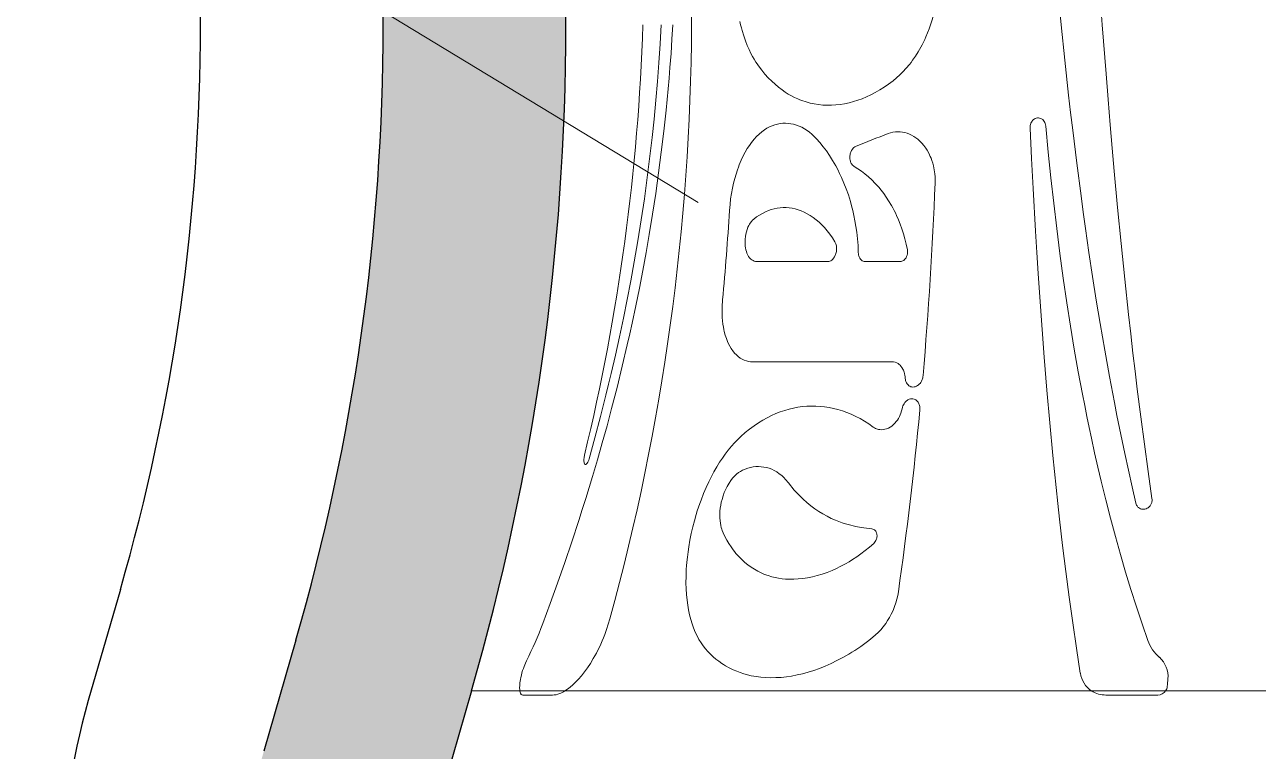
# Model space of a CAD drawing. Extents: x -234 to 800, y -95 to 506.
# Drawn here: x 265.98 to 306.49, y 107.97 to 131.83 of the extents above; entities that cross this region are included whole.
import ezdxf

# ---------------------------------------------------------------- set-up
doc = ezdxf.new("R2010")
doc.units = 0
doc.header["$LTSCALE"] = 7
doc.header["$MEASUREMENT"] = 0
doc.layers.get('0').update_dxf_attribs({"linetype": 'CONTINUOUS', "lineweight": 15})
doc.layers.add('3', color=3, linetype='CONTINUOUS', lineweight=30)
doc.layers.add('8', color=252, linetype='CONTINUOUS', lineweight=15)

msp = doc.modelspace()

# ---------------------------------------------------------------- hatches: boundary and pattern name
at = {"layer": '8'}
h = msp.add_hatch(dxfattribs=at)
h.set_pattern_fill('DOTS', color=256, scale=15)
h.paths.add_polyline_path([(282.8602, 146.517, -0.0304595), (279.7561, 197.4253, 0.0343345), (279.4738, 201.5309, -0.0343345), (279.2061, 205.4253), (279.2061, 208.4253, -0.1741773), (280.8064, 212.8799), (286.8699, 220.2298, 0.1279246), (288.3561, 223.4253), (299.4004, 283.8253), (289.7026, 283.8253, -0.4682332), (292.6537, 280.2857), (282.4539, 224.5045, -0.1279246), (282.2416, 224.048), (276.1781, 216.6982, 0.1741773), (273.2061, 208.4253), (273.2061, 205.4253, 0.0343345), (273.5303, 200.7098, -0.0343345), (273.7561, 197.4253, 0.0304595), (276.9047, 145.788, -0.0295093), (277.7552, 132.2617), (283.6925, 128.6628, 0.0100492), (283.7561, 131.8253, 0.0304595)])
h.paths.add_polyline_path([(279.6, 106.3046), (280.6555, 109.9526, 0.0604328), (283.6925, 128.6628), (277.7552, 132.2617, -0.0009494), (277.7561, 131.8253, -0.0705248), (274.8919, 111.6202), (273.8364, 107.9721, 0.0705248), (273.2061, 103.5253), (273.2061, 102.0253, 0.0515865), (273.5025, 99.1594), (273.6561, 98.4253), (273.6561, 69.9253), (273.5025, 69.1912, 0.0515865), (273.2061, 66.3253), (273.2061, 42.9952), (278.108, 45.8253, -0.5299325), (280.2721, 50.2938, -0.0332099), (279.2061, 66.3253, -0.0515865), (279.3755, 67.963), (279.529, 68.6971, 0.0515865), (279.6561, 69.9253), (279.6561, 98.4253, 0.0515865), (279.529, 99.6535), (279.3755, 100.3877, -0.0515865), (279.2061, 102.0253), (279.2061, 103.5253, -0.0705248)])
h.paths.add_polyline_path([(297.1392, 275.2523), (297.2786, 283.3582), (293.5291, 283.4227), (293.3898, 275.3167)], flags=24)
h.paths.add_polyline_path([(278.0733, 48.1072), (278.0733, 55.9287), (274.3233, 55.9287), (274.3233, 48.1072)], flags=25)
h.paths.add_polyline_path([(275.1489, 195.1829), (278.3632, 195.1829), (278.3632, 199.6829), (275.1489, 199.6829)], flags=24)

# ---------------------------------------------------------------- linework, layer by layer
msp.add_line((223.3616, 165.233), (288.0963, 125.9934))
at = {"layer": '3'}
for p, q in [((269.1283, 113.2877), (268.0728, 109.6397)), ((274.8919, 111.6202), (273.8364, 107.9721)), ((280.6555, 109.9526), (279.6, 106.3046))]:
    msp.add_line(p, q, dxfattribs=at)
for centre, radius, start, end in [((162.8361, 131.8253), 120.92, 0, 6.97865), ((162.8361, 131.8253), 114.92, 0, 6.97865), ((162.8361, 131.8253), 108.92, 0, 6.97865), ((205.0561, 131.8253), 66.7, 343.863616, 0), ((205.0561, 131.8253), 72.7, 343.863616, 0), ((205.0561, 131.8253), 78.7, 343.863616, 0), ((289.2061, 103.5253), 22, 163.86362, 180)]:
    msp.add_arc(centre, radius, start, end, dxfattribs=at)
at = {"layer": '8', "lineweight": 13, "ltscale": 0.0583}
msp.add_line((292.3543, 124.0507), (290.0223, 124.0507), dxfattribs=at)
at = {"layer": '8', "lineweight": 13, "ltscale": 0.028964}
msp.add_line((293.5805, 124.0507), (294.7391, 124.0507), dxfattribs=at)
at = {"layer": '8', "lineweight": 13, "ltscale": 0.114301}
msp.add_line((294.467, 120.758), (289.895, 120.758), dxfattribs=at)
at = {"layer": '8', "lineweight": 13, "ltscale": 0.424276}
msp.add_line((297.6265, 109.9526), (280.6555, 109.9526), dxfattribs=at)
at = {"layer": '8', "lineweight": 13, "ltscale": 0.024347}
msp.add_line((283.3179, 109.8194), (282.344, 109.8194), dxfattribs=at)
at = {"layer": '8', "lineweight": 13}
msp.add_line((345.8566, 109.9526), (297.6265, 109.9526), dxfattribs=at)
at = {"layer": '8', "lineweight": 13, "ltscale": 0.042724}
msp.add_line((303.1989, 109.8194), (301.4899, 109.8194), dxfattribs=at)
at = {"layer": '8', "lineweight": 13}
for points in [[(282.996, 112.1641), (283.2415, 112.8247), (283.4828, 113.4929), (283.7197, 114.1689), (283.9519, 114.8525), (284.179, 115.5438), (284.2951, 115.9067), (284.4098, 116.2718), (284.5205, 116.6309), (284.6297, 116.9919), (284.7924, 117.5433), (284.9515, 118.0994), (285.1067, 118.6601), (285.258, 119.2255), (285.4357, 119.9158), (285.6072, 120.613), (285.7724, 121.317), (285.8524, 121.6715), (285.9308, 122.0278), (286.0526, 122.6012), (286.1698, 123.1789), (286.2823, 123.7608), (286.39, 124.3468), (286.4928, 124.9368), (286.6023, 125.6053), (286.7052, 126.2787), (286.8012, 126.957), (286.8903, 127.6398), (286.9723, 128.3271), (287.0469, 129.0188), (287.114, 129.7146), (287.1446, 130.0641), (287.1734, 130.4145), (287.2087, 130.8831), (287.2405, 131.3534), (287.2687, 131.8253)], [(286.8883, 131.8253), (286.8534, 131.2004), (286.8123, 130.5782), (286.7652, 129.9588), (286.712, 129.3423), (286.6531, 128.7288), (286.5883, 128.1185), (286.5179, 127.5114), (286.4743, 127.1589), (286.4288, 126.8075), (286.3324, 126.1083), (286.2288, 125.4141), (286.1182, 124.7249), (286.0009, 124.0409), (285.8876, 123.4185), (285.7689, 122.8007), (285.645, 122.1875), (285.5161, 121.579), (285.3823, 120.9752), (285.2436, 120.3762), (285.1583, 120.0191), (285.0713, 119.6638), (284.8925, 118.9583), (284.7077, 118.2597), (284.517, 117.5681)], [(289.4922, 131.8253), (289.4676, 131.9287)], [(290.08, 130.4761), (290.0378, 130.5363), (289.996, 130.5994), (289.9411, 130.6879), (289.8873, 130.7818), (289.8346, 130.8815), (289.7727, 131.0093), (289.7126, 131.147), (289.6544, 131.2956), (289.5983, 131.456), (289.5447, 131.6293), (289.518, 131.7254), (289.4922, 131.8253)], [(295.7331, 131.8253), (295.6845, 131.6856), (295.6335, 131.5529), (295.5805, 131.4267), (295.5399, 131.337), (295.4985, 131.2506), (295.4557, 131.1662), (295.4122, 131.085), (295.3241, 130.9325), (295.2339, 130.7909), (295.1418, 130.6589), (295.0899, 130.5893), (295.0375, 130.5224), (294.9317, 130.3965), (294.825, 130.2806), (294.7175, 130.174), (294.6091, 130.0761), (294.5001, 129.9862)], [(302.4757, 116.1141), (302.3503, 116.6554), (302.2279, 117.2011), (302.1084, 117.7512), (302.0216, 118.1622), (301.9363, 118.5756), (301.8508, 119.0003), (301.7669, 119.4275), (301.6054, 120.2803), (301.4498, 121.1427), (301.2999, 122.0146), (301.1734, 122.7851), (301.051, 123.5626), (300.9327, 124.3469), (300.8183, 125.1379), (300.7442, 125.6688), (300.6717, 126.2025), (300.5318, 127.2781), (300.3981, 128.3642), (300.3304, 128.9387), (300.2648, 129.5116), (300.1392, 130.6582), (300.0187, 131.8253)], [(301.3684, 131.8253), (301.4941, 130.2106), (301.5624, 129.3704), (301.6325, 128.5332), (301.6982, 127.7714), (301.7657, 127.0123), (301.8752, 125.8253), (301.9894, 124.6458), (302.1085, 123.4743), (302.233, 122.3112), (302.3039, 121.6757), (302.3765, 121.0429), (302.4464, 120.4503), (302.5181, 119.8602), (302.6324, 118.9522), (302.7512, 118.0505), (302.8745, 117.1552), (303.0026, 116.2665)], [(294.5001, 129.9862), (294.3542, 129.8763), (294.2083, 129.7754), (294.0625, 129.6831), (293.917, 129.5993), (293.7718, 129.5236), (293.627, 129.4559), (293.4827, 129.3959), (293.339, 129.3436), (293.196, 129.2986), (293.0536, 129.261), (292.9075, 129.2298), (292.7623, 129.2063), (292.6181, 129.1903), (292.475, 129.1819), (292.333, 129.181), (292.1922, 129.1876), (292.0526, 129.2018), (291.9142, 129.2235), (291.7771, 129.2529), (291.6412, 129.2901), (291.5067, 129.3351), (291.44, 129.3606), (291.3736, 129.3881), (291.268, 129.4364), (291.1634, 129.49), (291.0598, 129.5491), (290.9571, 129.6136), (290.8554, 129.6839), (290.7402, 129.7717), (290.6263, 129.8674), (290.5138, 129.9713), (290.4029, 130.0838), (290.2936, 130.2052), (290.1859, 130.3358), (290.08, 130.4761)], [(289.1303, 125.7282), (289.1456, 125.9181), (289.1671, 126.1046), (289.1941, 126.2844), (289.2258, 126.4556), (289.2623, 126.6218), (289.302, 126.7777), (289.3444, 126.9235), (289.3888, 127.0596), (289.4194, 127.1452), (289.4506, 127.2268), (289.5147, 127.3792), (289.5805, 127.5182), (289.6469, 127.6438), (289.7145, 127.7586), (289.7832, 127.8638), (289.8528, 127.96), (289.9354, 128.0621), (290.0189, 128.1535), (290.1031, 128.2348), (290.1881, 128.3067), (290.2736, 128.3697), (290.3597, 128.4242), (290.4464, 128.4707), (290.5325, 128.5089), (290.6192, 128.5397), (290.7063, 128.5632), (290.7938, 128.5796), (290.8816, 128.5889), (290.9698, 128.5912), (291.0581, 128.5865), (291.1465, 128.5748), (291.2351, 128.556), (291.3237, 128.5301), (291.4123, 128.4968), (291.5009, 128.456), (291.5893, 128.4074), (291.6774, 128.3509), (291.7562, 128.293), (291.8345, 128.2281), (291.9123, 128.1558), (291.9894, 128.0757)], [(298.9981, 128.4312), (298.9979, 128.4611), (299, 128.4908), (299.0043, 128.5192), (299.0103, 128.5455), (299.0254, 128.5899), (299.0435, 128.6272), (299.0629, 128.6574), (299.0783, 128.677), (299.0941, 128.694), (299.1125, 128.7108), (299.1311, 128.7249), (299.1665, 128.7453), (299.2025, 128.7588), (299.2389, 128.7658), (299.2744, 128.7667), (299.3097, 128.7618), (299.3447, 128.7508), (299.3793, 128.7333), (299.4131, 128.7083), (299.4406, 128.6803), (299.4666, 128.6446), (299.4831, 128.6142), (299.4976, 128.5784), (299.509, 128.5354), (299.5145, 128.4974)], [(300.649, 110.5376), (300.5205, 111.3598), (300.3981, 112.1898), (300.2817, 113.0279), (300.1711, 113.8737), (300.0659, 114.7273), (299.966, 115.5886), (299.9085, 116.1089), (299.8528, 116.6319), (299.7465, 117.6858), (299.6466, 118.7498), (299.5529, 119.8235), (299.465, 120.9066), (299.3959, 121.8159), (299.3305, 122.7311), (299.2684, 123.652), (299.2239, 124.3461), (299.1812, 125.0431), (299.1008, 126.445), (299.048, 127.4359), (298.9981, 128.4312)], [(299.5145, 128.4974), (299.5952, 127.6443), (299.682, 126.7986), (299.7747, 125.9609), (299.8735, 125.1317), (299.9784, 124.3114), (300.0896, 123.5005), (300.2069, 122.6991), (300.3264, 121.9335), (300.4519, 121.1771), (300.5834, 120.4302), (300.7211, 119.6928), (300.7927, 119.3251), (300.8659, 118.9598), (300.9397, 118.6023), (301.0149, 118.2471), (301.1184, 117.774), (301.2247, 117.3052), (301.3339, 116.8408), (301.4838, 116.2284), (301.6388, 115.6238), (301.7989, 115.027), (301.9642, 114.438), (302.1346, 113.8566), (302.3102, 113.283), (302.491, 112.7169), (302.6771, 112.1583), (302.8685, 111.6072)], [(291.9894, 128.0757), (292.097, 127.9527), (292.2037, 127.8207), (292.3091, 127.6793), (292.4132, 127.5277), (292.5156, 127.3653), (292.5661, 127.2798), (292.6161, 127.1912), (292.6819, 127.0682), (292.7465, 126.9392), (292.8099, 126.804), (292.8868, 126.6259), (292.9607, 126.4372), (293.0312, 126.237), (293.065, 126.1323), (293.0976, 126.0244), (293.1392, 125.8753), (293.1785, 125.7201), (293.215, 125.5586), (293.2497, 125.3839), (293.2806, 125.2023), (293.3072, 125.0141), (293.3311, 124.7985), (293.3487, 124.5748), (293.3591, 124.3449)], [(294.3416, 128.2482), (294.4191, 128.2734), (294.4967, 128.2916), (294.5745, 128.3031), (294.6524, 128.3079), (294.7303, 128.306), (294.8082, 128.2974), (294.886, 128.2822), (294.9636, 128.26), (295.041, 128.2308), (295.1105, 128.1981), (295.1797, 128.1592), (295.2482, 128.1139), (295.3157, 128.0619), (295.3821, 128.0028), (295.4488, 127.9343), (295.5143, 127.8566), (295.5464, 127.8141), (295.5781, 127.7688), (295.6195, 127.7038), (295.6598, 127.6331), (295.6987, 127.5563), (295.7228, 127.5032), (295.746, 127.4471), (295.7754, 127.3674), (295.8024, 127.2817), (295.8266, 127.1898), (295.8404, 127.1274), (295.8526, 127.0624), (295.8628, 126.9953), (295.8711, 126.926), (295.8786, 126.8298), (295.8818, 126.7305), (295.8802, 126.6294)], [(293.225, 127.1667), (293.1959, 127.1867), (293.168, 127.2138), (293.1415, 127.2493), (293.1289, 127.2709), (293.117, 127.2956), (293.1022, 127.3358), (293.0903, 127.3844), (293.0857, 127.4148), (293.0829, 127.4475), (293.0823, 127.4818), (293.0842, 127.5164), (293.0886, 127.5521), (293.0952, 127.5859), (293.1033, 127.6163), (293.1125, 127.6434), (293.1241, 127.6716), (293.1366, 127.6966), (293.1631, 127.7385), (293.1906, 127.771), (293.2164, 127.7944), (293.2426, 127.8124), (293.2689, 127.8257)], [(294.9712, 124.4324), (294.933, 124.617), (294.89, 124.7925), (294.8429, 124.9589), (294.7905, 125.122), (294.7348, 125.2763), (294.6764, 125.4223), (294.6156, 125.5604), (294.5749, 125.6464), (294.5334, 125.7294), (294.4892, 125.8134), (294.4442, 125.8944), (294.3543, 126.0446), (294.2744, 126.1668), (294.1932, 126.2817), (294.1109, 126.3896), (294.0278, 126.4907), (293.9719, 126.5546), (293.9158, 126.6158), (293.8027, 126.7305), (293.6886, 126.8353), (293.5737, 126.9309), (293.458, 127.0178), (293.3418, 127.0962), (293.225, 127.1667)], [(289.9242, 125.4408), (290.0196, 125.5127), (290.1153, 125.5765), (290.2115, 125.6324), (290.3081, 125.6807), (290.405, 125.7216), (290.5023, 125.7553), (290.5999, 125.782), (290.6978, 125.8016), (290.796, 125.8145), (290.8944, 125.8204), (290.9929, 125.8196), (291.0915, 125.8121), (291.1902, 125.7976), (291.2888, 125.7764), (291.3874, 125.7483), (291.4858, 125.7131), (291.5841, 125.6707), (291.6822, 125.6208), (291.7801, 125.5634), (291.8777, 125.498), (291.9748, 125.4244), (292.0713, 125.3421), (292.1603, 125.2574), (292.2486, 125.1644), (292.3359, 125.0625), (292.4219, 124.9513), (292.5062, 124.8303), (292.5886, 124.6986)], [(290.0223, 124.0507), (289.9816, 124.0539), (289.9416, 124.0634), (289.9025, 124.0795), (289.8643, 124.1023), (289.8271, 124.1325), (289.7911, 124.1706), (289.7565, 124.2183), (289.7238, 124.2766), (289.703, 124.3235), (289.6838, 124.3772), (289.6667, 124.4391), (289.6552, 124.4946), (289.6461, 124.556), (289.6402, 124.6236), (289.6381, 124.6969), (289.6412, 124.7828), (289.6501, 124.8685), (289.6641, 124.9503), (289.6819, 125.0253), (289.7074, 125.107), (289.7351, 125.1771), (289.7637, 125.2369), (289.7839, 125.2731), (289.8043, 125.3058), (289.846, 125.3625), (289.8849, 125.4055), (289.9242, 125.4408)], [(292.5886, 124.6986), (292.6108, 124.6543), (292.6211, 124.6269), (292.6303, 124.5959), (292.6374, 124.5633), (292.6426, 124.5272), (292.6451, 124.4935), (292.6455, 124.4574), (292.6434, 124.4206), (292.639, 124.3848), (292.6322, 124.349), (292.6237, 124.3158), (292.614, 124.2861), (292.6036, 124.2592), (292.5903, 124.2304), (292.5765, 124.2049), (292.5481, 124.1623), (292.5187, 124.1283), (292.4857, 124.099), (292.4526, 124.0774), (292.4195, 124.0624), (292.3867, 124.0536), (292.3543, 124.0507)], [(294.7391, 124.0507), (294.766, 124.0529), (294.7927, 124.0593), (294.8213, 124.0711), (294.8497, 124.0884), (294.8781, 124.1123), (294.9066, 124.1448), (294.9264, 124.1744), (294.9454, 124.2113), (294.9616, 124.2556), (294.9719, 124.2995), (294.977, 124.3484), (294.9764, 124.3925), (294.9712, 124.4324)], [(293.3591, 124.3449), (293.3624, 124.3019), (293.369, 124.2637), (293.3766, 124.2342), (293.3855, 124.2084), (293.4056, 124.1656), (293.4278, 124.132), (293.4559, 124.1013), (293.4859, 124.0785), (293.517, 124.0628), (293.5486, 124.0537), (293.5805, 124.0507)], [(289.895, 120.758), (289.8233, 120.7614), (289.7527, 120.7715), (289.6833, 120.7884), (289.6151, 120.8123), (289.5482, 120.8433), (289.4828, 120.8817), (289.4188, 120.9278), (289.3566, 120.982), (289.2955, 121.0455), (289.2367, 121.1181), (289.2081, 121.1581), (289.1802, 121.2006), (289.1396, 121.2697), (289.1006, 121.3455), (289.0634, 121.4287), (289.0281, 121.52), (288.9916, 121.6324), (288.9588, 121.757), (288.9439, 121.8243), (288.9304, 121.8952), (288.9144, 121.9957), (288.9013, 122.1034), (288.8915, 122.2184), (288.8855, 122.3423), (288.884, 122.4735), (288.8875, 122.6097), (288.8964, 122.7497), (288.9003, 122.7932)], [(294.8967, 120.2387), (294.8939, 120.2772), (294.8895, 120.3135), (294.8765, 120.3797), (294.8659, 120.4179), (294.8539, 120.4529), (294.8398, 120.4872), (294.8247, 120.5185), (294.7933, 120.5714), (294.7597, 120.6156), (294.7295, 120.6478), (294.6985, 120.6751), (294.667, 120.698), (294.643, 120.7124), (294.6187, 120.7248), (294.5693, 120.7433), (294.5187, 120.7543), (294.467, 120.758)], [(295.4842, 120.3039), (295.4798, 120.2684), (295.473, 120.2343), (295.4643, 120.2023), (295.4542, 120.173), (295.4326, 120.1248), (295.4091, 120.0846), (295.3845, 120.0509), (295.3664, 120.0302), (295.3482, 120.0119), (295.3269, 119.9936), (295.3056, 119.978), (295.2664, 119.9554), (295.2277, 119.9402), (295.1895, 119.9316), (295.1515, 119.9293), (295.1139, 119.9333), (295.0826, 119.9417), (295.0514, 119.9553), (295.0208, 119.9746), (294.9918, 119.9998), (294.9643, 120.032), (294.9394, 120.0722), (294.9204, 120.116), (294.9117, 120.1435), (294.9044, 120.1743), (294.8995, 120.2052), (294.8967, 120.2387)], [(294.7947, 119.2166), (294.8074, 119.2662), (294.8232, 119.3098), (294.841, 119.3478), (294.86, 119.3807), (294.8876, 119.4195), (294.9158, 119.4511), (294.944, 119.4768), (294.9653, 119.4928), (294.9865, 119.5064), (295.0289, 119.5269), (295.0714, 119.5393), (295.1113, 119.5439), (295.1507, 119.5418), (295.1894, 119.5328), (295.2275, 119.5164), (295.2462, 119.5052), (295.2645, 119.4918), (295.2941, 119.464), (295.3214, 119.4294), (295.3348, 119.4076), (295.3475, 119.3827), (295.3582, 119.3565), (295.3677, 119.3267), (295.3755, 119.2926), (295.3809, 119.254), (295.3829, 119.2116), (295.3807, 119.1669)], [(289.5047, 118.31), (289.6475, 118.4352), (289.7904, 118.5507), (289.9335, 118.657), (290.0768, 118.7543), (290.2202, 118.843), (290.3639, 118.9233), (290.5078, 118.9956), (290.652, 119.0599), (290.7964, 119.1165), (290.9412, 119.1655), (291.0863, 119.2071), (291.2318, 119.2414), (291.3776, 119.2684), (291.5237, 119.2882), (291.67, 119.3008), (291.8158, 119.3063), (291.9616, 119.3048), (292.1076, 119.2962), (292.2536, 119.2805), (292.3996, 119.2578), (292.5456, 119.228), (292.6915, 119.1909), (292.8373, 119.1465), (292.9831, 119.0947), (293.1286, 119.0353), (293.274, 118.9682), (293.4191, 118.8931), (293.5638, 118.8099), (293.708, 118.7183), (293.8515, 118.6181)], [(293.8515, 118.6181), (293.8873, 118.5943), (293.9238, 118.5746), (293.9609, 118.5587), (293.9891, 118.5492), (294.0175, 118.5417), (294.0705, 118.5329), (294.1242, 118.5304), (294.1786, 118.5342), (294.2338, 118.5444), (294.2897, 118.5612), (294.346, 118.5848), (294.4028, 118.6158), (294.4545, 118.6508), (294.5054, 118.6923), (294.5558, 118.7416), (294.6061, 118.8002), (294.6407, 118.8474), (294.6745, 118.9008), (294.7073, 118.9612), (294.7327, 119.0163), (294.7563, 119.077), (294.7774, 119.1441), (294.7947, 119.2166)], [(288.4149, 111.2506), (288.3384, 111.337), (288.2648, 111.4309), (288.1943, 111.5325), (288.1271, 111.6423), (288.0634, 111.7607), (288.0033, 111.8885), (287.947, 112.0266), (287.9004, 112.159), (287.8574, 112.3005), (287.8185, 112.4522), (287.7839, 112.6148), (287.7571, 112.7711), (287.7347, 112.9376), (287.7173, 113.1149), (287.7054, 113.3034), (287.6998, 113.5034), (287.701, 113.7147), (287.7046, 113.8296), (287.7104, 113.9474), (287.7182, 114.0647), (287.7281, 114.1845), (287.7452, 114.3497), (287.7664, 114.5183), (287.7918, 114.6893), (287.8296, 114.9067), (287.8735, 115.123), (287.9226, 115.3358), (287.9762, 115.543), (288.0335, 115.7431), (288.0711, 115.8645), (288.1096, 115.9826), (288.1515, 116.104), (288.1941, 116.2216), (288.2789, 116.4391), (288.3623, 116.635), (288.447, 116.8186), (288.5324, 116.9903), (288.6182, 117.1509), (288.7099, 117.3103), (288.8017, 117.459), (288.8938, 117.5978), (288.986, 117.7275), (289.0896, 117.8628), (289.1931, 117.988), (289.2967, 118.1038), (289.4005, 118.2109), (289.5047, 118.31)], [(284.517, 117.5681), (284.5063, 117.5338), (284.4956, 117.5049), (284.475, 117.4605), (284.4557, 117.4291), (284.4356, 117.4059), (284.4171, 117.3928), (284.4084, 117.3896), (284.4, 117.3886), (284.3921, 117.3897), (284.3846, 117.393), (284.3775, 117.3985), (284.3709, 117.4064), (284.3593, 117.4299), (284.3517, 117.459), (284.347, 117.4991), (284.3468, 117.5552), (284.3527, 117.617), (284.3673, 117.6944)], [(288.9193, 115.1474), (288.8869, 115.2263), (288.8721, 115.2699), (288.8585, 115.3166), (288.8424, 115.3842), (288.829, 115.4586), (288.8187, 115.5404), (288.8122, 115.6362), (288.8112, 115.7405), (288.8167, 115.8541), (288.8265, 115.9504), (288.8413, 116.0485), (288.8606, 116.1456), (288.8836, 116.2397), (288.9187, 116.3562), (288.9575, 116.4636), (288.9981, 116.5594), (289.0251, 116.6164), (289.0525, 116.6695), (289.0827, 116.7236), (289.113, 116.7737), (289.1712, 116.8597), (289.2296, 116.9345), (289.2949, 117.0066), (289.3602, 117.068), (289.4251, 117.1197), (289.4895, 117.1621), (289.5531, 117.196)], [(289.5531, 117.196), (289.6429, 117.2346), (289.7324, 117.2658), (289.8216, 117.2898), (289.9104, 117.3067), (289.9987, 117.3167), (290.0866, 117.3197), (290.1738, 117.3157), (290.2604, 117.3048), (290.3463, 117.2869), (290.4317, 117.2617), (290.5162, 117.2293), (290.5997, 117.1895), (290.6821, 117.1419), (290.7634, 117.0864), (290.8434, 117.0223), (290.922, 116.9494), (290.9608, 116.9092), (290.9991, 116.8665), (291.0367, 116.8215), (291.0737, 116.7739)], [(291.0737, 116.7739), (291.1299, 116.7008), (291.1868, 116.6298), (291.2453, 116.5602), (291.3046, 116.4927), (291.4245, 116.365), (291.5473, 116.2456), (291.6719, 116.1347), (291.7991, 116.0314), (291.9287, 115.9354), (292.0607, 115.8465), (292.195, 115.7644), (292.3315, 115.6891), (292.4701, 115.6202), (292.6108, 115.5578), (292.7194, 115.5144), (292.8292, 115.4746), (292.9402, 115.4383), (293.0238, 115.4134), (293.1081, 115.3905), (293.1936, 115.3693), (293.2798, 115.3501), (293.4532, 115.3175), (293.629, 115.2924), (293.807, 115.2747)], [(303.0026, 116.2665), (303.0052, 116.2419), (303.0057, 116.2158), (303.0039, 116.1896), (302.9999, 116.1638), (302.9938, 116.1383), (302.9863, 116.1153), (302.9678, 116.0746), (302.9537, 116.0511), (302.9389, 116.0305), (302.9081, 115.9964), (302.8764, 115.9701), (302.844, 115.9498), (302.807, 115.9332), (302.7701, 115.9226), (302.7333, 115.9176), (302.6968, 115.9178), (302.6607, 115.9234), (302.6249, 115.9347), (302.5904, 115.952), (302.5574, 115.9762), (302.5409, 115.992), (302.525, 116.0103), (302.5109, 116.0302), (302.4978, 116.0532), (302.4855, 116.0813), (302.4757, 116.1141)], [(293.8635, 114.7973), (293.7243, 114.6757), (293.5853, 114.5622), (293.4466, 114.4564), (293.3082, 114.3579), (293.1705, 114.2665), (293.0561, 114.1956), (292.9421, 114.1292), (292.8287, 114.0672), (292.744, 114.0236), (292.6596, 113.9824), (292.4949, 113.9084), (292.3317, 113.8433), (292.1699, 113.7868), (292.0098, 113.7388), (291.8515, 113.6991), (291.695, 113.6676), (291.5404, 113.6442), (291.3879, 113.6288), (291.2374, 113.6214), (291.163, 113.6207), (291.0892, 113.6219), (290.9722, 113.6281), (290.8566, 113.6395), (290.7426, 113.6559), (290.6302, 113.6776), (290.5193, 113.7046), (290.4004, 113.74), (290.2835, 113.7819), (290.1688, 113.8302), (290.0564, 113.8852), (289.9463, 113.947), (289.8385, 114.0158), (289.7333, 114.0918), (289.6306, 114.1752), (289.5311, 114.2658), (289.4344, 114.3644), (289.3405, 114.4712), (289.2947, 114.5279), (289.2496, 114.5869), (289.1791, 114.6861), (289.1107, 114.7914), (289.0445, 114.9032), (288.9806, 115.0218), (288.9193, 115.1474)], [(293.807, 115.2747), (293.8399, 115.2687), (293.8713, 115.2555), (293.8866, 115.2458), (293.9016, 115.2339), (293.9156, 115.2198), (293.9289, 115.2031), (293.9461, 115.1746), (293.9606, 115.1385), (293.9663, 115.1169), (293.9707, 115.0927), (293.9734, 115.0467), (293.9688, 114.9958), (293.9631, 114.9683), (293.9558, 114.9425), (293.9377, 114.8977), (293.914, 114.8562), (293.8889, 114.8233), (293.8635, 114.7973)], [(294.6731, 113.211), (294.6517, 113.0855), (294.6238, 112.9624), (294.5902, 112.8439), (294.5522, 112.7313), (294.5266, 112.6642), (294.4997, 112.5997), (294.443, 112.4781), (294.3832, 112.3659), (294.3211, 112.2626), (294.2576, 112.1677), (294.2173, 112.1123), (294.1768, 112.0598), (294.0952, 111.9627), (294.0132, 111.8753), (293.9255, 111.7916), (293.8379, 111.7167)], [(285.1996, 112.3261), (285.1469, 112.1466), (285.0904, 111.9745), (285.0312, 111.8112), (284.9879, 111.7004), (284.9441, 111.5947), (284.8995, 111.4931), (284.8549, 111.3963), (284.8057, 111.2954), (284.7566, 111.1995), (284.7067, 111.1067), (284.6569, 111.0187), (284.5591, 110.8571), (284.4631, 110.7118), (284.3695, 110.5818), (284.2684, 110.4532), (284.1703, 110.3394), (284.075, 110.2391), (283.9824, 110.1511), (283.8924, 110.0744), (283.8049, 110.0084), (283.72, 109.9526)], [(293.8379, 111.7167), (293.7051, 111.6119), (293.5725, 111.5124), (293.4403, 111.4179), (293.3416, 111.3503), (293.2432, 111.2854), (293.1447, 111.2229), (293.0464, 111.1629), (292.8513, 111.0507), (292.6576, 110.9482), (292.4653, 110.8549), (292.2746, 110.7708), (292.0855, 110.6953), (291.898, 110.6285), (291.7122, 110.57), (291.5284, 110.5197), (291.3465, 110.4777), (291.1698, 110.4441), (290.9953, 110.4184), (290.8232, 110.4004), (290.6535, 110.3901), (290.4864, 110.3875), (290.322, 110.3925), (290.1603, 110.4053), (290.0804, 110.4145), (290.0012, 110.4258), (289.9229, 110.4389), (289.8453, 110.4541), (289.7225, 110.4824), (289.6018, 110.5158), (289.483, 110.5544), (289.3662, 110.5983), (289.2515, 110.6476), (289.1227, 110.7107), (288.9967, 110.7812), (288.9349, 110.8192), (288.8738, 110.8592), (288.7778, 110.9271), (288.6837, 111.0001), (288.5919, 111.0782), (288.5023, 111.1617), (288.4149, 111.2506)], [(282.245, 109.9526), (282.2391, 110.0008), (282.2367, 110.059), (282.2388, 110.1293), (282.247, 110.2192), (282.2637, 110.3283), (282.2769, 110.3953), (282.2933, 110.4671), (282.3136, 110.5449), (282.3361, 110.6213), (282.3596, 110.6929), (282.3831, 110.7582), (282.4254, 110.8626), (282.4652, 110.9478)], [(282.344, 109.8194), (282.3249, 109.8219), (282.3074, 109.8293), (282.2917, 109.8416), (282.2819, 109.8529), (282.273, 109.8664), (282.2639, 109.8846), (282.2562, 109.9054), (282.245, 109.9526)], [(283.72, 109.9526), (283.6759, 109.927), (283.632, 109.9039), (283.592, 109.885), (283.5524, 109.8684), (283.4914, 109.8471), (283.4318, 109.8318), (283.3739, 109.8225), (283.3179, 109.8194)]]:
    msp.add_lwpolyline(points, dxfattribs=at)
for centre, radius, start, end in [((451.9868, 146.9856), 152.7224, 180.17579, 185.69696), ((546.5984, 150.3237), 245.9266, 180.886909, 184.31382), ((182.4549, 132.3698), 105.4314, 359.704096, 5.790179), ((291.0839, 133.3435), 4.891, 341.91536, 0.54042), ((217.2197, 134.0072), 69.0997, 346.345161, 358.190547), ((304.7363, 100.2798), 29.8375, 110.38794, 112.60207), ((271.086, 116.6356), 12.7217, 333.44216, 339.42188), ((304.0747, 112.0281), 1.2774, 199.23746, 229.46637), ((302.7029, 110.4354), 0.8255, 354.19171, 48.94646), ((301.4826, 110.6562), 0.8411, 188.0972, 236.82705), ((301.4823, 110.6822), 0.8626, 237.78826, 270.50342), ((303.1925, 110.1312), 0.3123, 271.17841, 325.14607), ((303.2018, 110.1284), 0.3032, 324.57814, 354.73606)]:
    msp.add_arc(centre, radius, start, end, dxfattribs=at)
for centre, major_axis, ratio, start_param, end_param in [((223.1494, 133.184), (6.2508, -69.664), 0.9249267, 1.1849979, 1.4685563), ((249.8938, 131.8253), (0, 78.7), 0.5856029, 4.5654648, 4.6463187), ((225.4714, 131.8253), (0, -78.7), 0.8113185, 1.4557767, 1.4932455), ((249.8938, 131.8253), (0, -78.7), 0.5856029, 1.3320116, 1.4092502), ((280.8457, 131.8253), (0, -78.7), 0.2995409, 1.2911195, 1.2944382)]:
    msp.add_ellipse(centre, major_axis=major_axis, ratio=ratio, start_param=start_param, end_param=end_param, dxfattribs=at)

doc.saveas('drawing.dxf')
